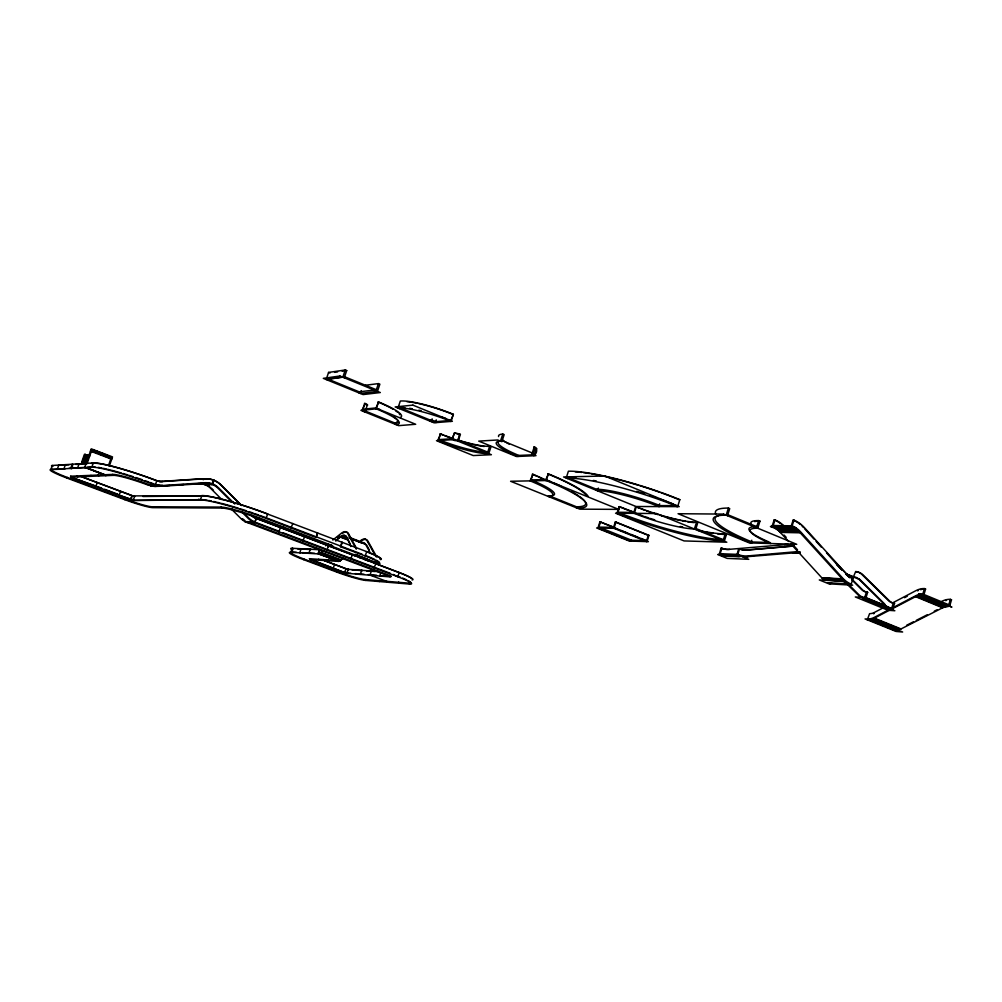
<?xml version="1.0" encoding="UTF-8"?>
<svg xmlns="http://www.w3.org/2000/svg" width="1002" height="1002" viewBox="0 0 1002 1002"><rect width="100%" height="100%" fill="white"/><g stroke="black" fill="none" stroke-linecap="round" stroke-linejoin="round"><path stroke-width="1.5" d="M83.416 461.358C84.656 464.164 87.274 460.219 84.444 459.455M83.617 460.444L86.185 459.617L85.132 457.513M84.707 458.227L86.986 457.438L85.608 456.148M870.099 619.975L895.901 630.734L901.036 628.93L943.195 607.5L949.658 606.172L951.487 599.81L950.372 599.346L948.819 604.77A27.492 16.195 -66.9 0 0 948.23 604.745M923.406 594.487A27.63 15.969 -66.9 0 1 923.982 594.512L925.56 589.051L924.42 588.587L922.566 594.988L916.179 596.353L873.168 618.722L867.294 619.825L869.586 613.662A21.205 11.836 -66.9 0 0 874.621 612.322L882.837 608.014M729.744 549.384A22.119 19.201 -89.3 0 1 722.555 548.445L721.089 548.144L719.173 554.594L725.899 556.173L735.481 555.609M721.853 548.169L720.213 553.705A27.868 24.198 -89.3 0 0 730.045 555.208L736.207 555.459M794.135 546.027L747.467 550.023A22.42 19.401 -89.3 0 1 740.215 549.058L738.724 548.758L737.071 554.369A28.244 24.436 -89.3 0 0 738.674 554.945M739.501 548.783L737.547 555.333L744.348 556.924L799.145 552.44M851.199 584.153L850.911 585.105L847.917 583.878L843.358 580.158L799.634 532.162L791.805 526.839L793.985 520.126L794.874 520.514A35.333 30.348 -88.6 0 1 804.406 527.591L846.139 573.595A22.896 19.389 -88.6 0 0 852.314 578.179L853.028 578.48L851.199 584.153A28.858 24.436 -88.6 0 1 842.644 578.066L800.848 532.075A29.283 25.15 -88.6 0 0 792.119 525.837L772.354 525.511L772.041 526.501L778.516 530.534L788.662 541.456M751.788 540.216L750.936 542.934A87.9 14.404 16.7 0 1 726.174 515.178L728.404 508.064L729.719 508.615L727.502 515.729M751.763 542.959L752.064 541.994A86.272 14.178 16.7 0 1 718.722 515.592M756.46 527.691L758.664 520.602L759.967 521.14L757.775 528.229A48.81 7.991 16.7 0 0 770.914 543.535M770.062 543.51L770.375 542.533M723.093 540.692L725.172 534.016L726.412 534.529L724.333 541.205A83.667 13.427 17.3 0 1 616.981 513.212L619.073 506.674L619.775 506.686A82.089 13.414 17.3 0 0 635.306 512.611M864.275 597.655A28.256 15.656 -66.5 0 0 865.903 597.906L867.657 592.32L866.479 591.844L864.45 598.357L862.334 598.219L890.377 609.654L892.531 609.817L894.536 603.329L893.371 602.853L891.642 608.414A28.119 15.894 -66.4 0 1 885.73 605.709L865.778 597.568M695.651 529.507L697.755 522.793L696.503 522.28L694.399 528.993A46.468 7.452 17.3 0 1 634.228 513.35L636.333 506.724A46.443 7.59 17.3 0 0 658.038 514.389M676.838 506.624L677.152 505.622L659.892 505.597A47.971 7.74 17.4 0 0 596.491 489.289L567.821 477.603L567.508 478.568M679.832 499.647L677.628 506.624A83.617 13.452 17.4 0 0 566.205 478.042L568.397 471.216A83.579 13.702 17.4 0 1 679.832 499.647L679.043 499.647A82.026 13.452 17.4 0 0 661.044 492.746M633.502 513.35L635.606 506.724L636.333 506.724M631.323 541.118L631.611 540.241L646.616 540.704M646.328 541.594L648.307 535.369L648.995 535.381L647.016 541.606L613.95 528.317L615.942 522.055L648.995 535.381M659.679 503.831L658.802 506.574A46.43 7.465 17.4 0 0 597.468 490.792L598.344 488.074M659.579 506.574L659.892 505.597M614.79 527.528L599.91 521.804L597.931 527.979L630.646 541.093M598.595 527.991L600.561 521.817M617.695 513.212L619.775 506.686M613.274 528.304L615.266 522.042L615.942 522.055M576.163 507.688L576.463 506.787A78.231 12.199 18 0 0 579.331 496.341M596.177 490.254L596.491 489.289M549.134 496.804L549.434 495.89A45.741 7.139 18 0 0 531.047 479.908L545.814 479.595A78.231 12.199 18 0 1 551.614 482M535.582 447.518C540.278 453.693 527.728 461.158 535.582 447.518L534.229 446.967L531.937 453.994L536.007 455.659L516.443 456.511L478.718 441.118L497.731 439.978L501.864 441.669L504.169 434.618L502.791 434.054A41.796 7.214 17.8 0 0 498.595 436.584M533.878 455.747L534.204 454.745A4.822 0.814 17.8 0 1 532.262 452.979L502.19 440.667A40.205 6.826 17.8 0 0 518.836 455.434L534.204 454.745M534.605 453.543L536.158 448.746L536.872 448.708M546.328 480.409A45.716 7.239 18 0 0 532.876 474.272L530.083 480.86A44.263 6.889 18 0 1 547.906 496.303M530.747 480.847L532.876 474.272M545.514 480.547L548.357 473.858A79.672 12.625 18 0 1 588.049 496.14M548.357 473.858L546.19 480.534A79.709 12.4 18 0 1 577.39 508.189M793.985 520.126L793.146 520.113L791.279 525.825A29.258 25.138 -88.6 0 1 792.094 526.175M518.51 456.424L518.836 455.434M784.591 526.488A34.832 30.022 -88.5 0 0 775.874 520.276L774.183 519.875L772.354 525.511A28.845 24.875 -88.5 0 1 773.143 525.862M773.156 525.524L774.997 519.888M487.423 453.104L489.64 446.316L490.967 446.854L488.738 453.643A40.606 6.713 18.2 0 1 437.724 440.604L440.567 433.841A39.028 6.576 18.2 0 0 453.205 438.5M502.791 434.054L500.486 441.105A41.821 7.077 17.8 0 0 517.821 456.449M337.148 561.032L318.335 553.279L319.513 549.71A14.291 4.872 -69.2 0 0 320.277 549.622M393.235 574.447L397.781 576.739A24.649 2.48 18.4 0 1 409.555 584.066L365.768 580.421A23.534 2.255 18.5 0 1 336.71 572.067L303.506 559.617A23.672 2.28 18.6 0 1 290.868 552.302L292.221 548.282L319.538 549.722L318.135 553.868L338.175 560.757A17.948 6.288 -69.2 0 0 339.127 560.644M251.677 515.491A14.867 14.041 -89.9 0 0 256.224 518.335L399.172 572.518L397.781 576.739L252.579 521.817L250.287 520.176A19.376 18.299 -89.9 0 1 248.346 518.485L241.895 512.035M450.386 421.454L453.392 414.302L451.05 421.404A41.608 7.052 18.3 0 0 397.957 408.065L400.299 401.05A41.596 7.177 18.3 0 1 453.392 414.302M398.671 582.312L399.297 583.214M398.783 582.325L399.397 583.214M452.19 439.69L454.445 432.877L459.041 433.841L460.381 434.392L458.127 441.206M455.083 432.839C448.094 441.469 459.943 444.45 459.041 433.841M408.277 580.722A23.71 2.392 18.4 0 1 408.941 583.151L409.555 584.066M408.941 583.151L365.179 579.557L365.768 580.421M375.838 563.663L374.072 567.883L374.272 567.27L327.015 549.397L326.802 550.01L328.581 545.752M377.065 563.587L377.266 562.974A24.637 2.58 18.5 0 0 376.289 560.243M378.13 563.299L376.99 563.85L356.436 556.06L355.121 554.67L378.13 563.299A18.75 6.851 -69.1 0 1 376.602 562.673M429.896 421.09L430.221 420.101A4.797 0.814 18.3 0 1 436.296 421.629L450.712 420.439M380.697 573.094L379.783 575.849L380.785 575.561M432.2 418.861C428.242 422.118 437.598 424.272 436.246 419.876M378.894 580.684L379.507 581.561M435.958 422.631L436.296 421.629M231.85 509.517L240.705 518.347A19.188 18.149 -89.9 0 0 242.634 520.025L244.901 521.641L389.352 576.213L389.515 575.486L247.582 521.854A18.587 17.573 -89.9 0 1 247.018 521.629M389.515 575.486L391.106 576.25L390.692 576.939L346.604 573.282L310.069 559.617L338.826 561.396L343.623 558.152M438.35 440.567L440.567 433.841M365.179 579.557A22.633 2.179 18.5 0 1 337.223 571.528L336.71 572.067M335.996 560.356L309.38 558.728L344.588 572.668L345.915 568.685L322.256 559.78M399.347 408.641L399.685 407.639A40.005 6.801 18.3 0 1 404.946 407.714M394.625 424.021L394.951 423.069A38.828 6.413 18.6 0 0 393.661 416.669M350.738 558.377L351.602 559.041M350.888 559.003L352.316 554.745M396.867 421.867L395.965 424.572A40.393 6.651 18.6 0 0 376.226 408.841L378.543 401.952A40.368 6.764 18.6 0 1 399.948 417.521M350.813 573.269L346.83 573.319L348.157 569.324L378.355 571.516M356.436 556.06L357.551 555.496A18.813 6.713 -69.1 0 1 355.71 554.532M358.202 556.436C359.292 554.544 355.171 555.183 357.351 556.11M132.915 495.877L202.767 495.89A52.567 5.611 18.8 0 1 267.446 513.988L366.682 551.626L365.216 556.01L365.054 555.358A24.637 2.58 18.5 0 1 374.623 559.392M361.321 574.071L360.332 574.359L361.672 570.301L362.473 570.614L351.965 569.85M309.881 553.054L308.854 553.329L310.244 549.234L311.058 549.534L297.494 548.82M316.169 537.385L317.659 532.964L315.818 537.373L266.269 518.435A53.569 5.611 18.8 0 0 200.362 499.935L132.828 500.236L71.155 477.177L113.351 475.361A29.446 3.019 19.1 0 1 148.459 485.218L154.796 486.396L169.989 485.431M309.568 558.678L310.182 559.554M364.991 412.035L367.271 405.259A4.659 0.777 18.6 0 0 364.953 403.418L362.085 410.269L363.764 411.459M362.674 410.206L364.953 403.418M318.636 559.254L319.25 560.143M376.013 390.78L378.43 383.603L379.871 384.192L377.453 391.369L360.269 393.423L361.221 390.605M375.637 408.904L378.543 401.952M327.892 559.842L328.518 560.732M343.911 535.293L343.699 535.92L346.905 537.034M333.34 567.909L334.493 564.489M341.907 542.32L340.43 546.716L365.216 556.01A25.614 2.68 18.5 0 1 377.917 563.913L355.697 555.384M340.793 546.729L342.271 542.332M291.194 527.303L290.981 527.941L292.834 523.52M344.275 377.792L346.705 370.565L345.264 369.976L342.822 377.19L326.164 379.52M290.943 549.121A23.66 2.33 18.6 0 1 292.221 548.282L293.035 548.582L291.67 552.603L290.868 552.302L318.974 553.918L338.826 561.396M303.092 540.341L302.88 540.955L304.658 536.684M300.775 552.54L299.773 552.816L301.139 548.745L301.953 549.058M358.854 392.847L359.192 391.845L376.364 389.753L344.613 376.752M296.316 552.29L291.87 552.027A22.758 2.204 18.6 0 0 304.019 559.066L303.506 559.617M259.781 515.429A52.58 5.524 18.8 0 1 266.156 517.796L265.931 518.435L267.784 513.988A53.557 5.724 18.8 0 0 201.865 495.552L200.362 499.935M326.652 378.105L328.568 372.431L345.264 369.976M327.591 380.109L327.942 379.094L341.582 377.178M280.547 527.54L278.756 531.837L278.957 531.223L256.061 522.556M283.629 527.102L283.078 527.716M247.256 521.854L247.056 522.455L254.746 522.643L256.274 518.347L254.959 522.029L247.256 521.854A18.575 17.56 -89.9 0 1 246.692 521.629M254.42 522.631L254.633 522.017A18.737 17.698 -89.9 0 1 253.506 521.541M258.767 517.671L258.228 518.297A29.759 3.119 18.8 0 0 221.793 508.052L221.129 507.087A30.749 3.231 18.8 0 1 258.767 517.671L332.702 545.714L332.138 546.315M205.034 484.029L204.821 484.667L212.173 484.492L213.601 480.108L212.963 479.87A22.833 21.768 89.9 0 0 204.859 478.781L162.462 481.549A15.118 14.516 85.9 0 1 156.55 480.672A52.016 5.436 19.1 0 0 108.867 465.554M207.339 500.248A52.58 5.524 18.8 0 0 201.477 499.647L201.252 500.274L198.571 499.259M153.995 484.454L148.459 485.218L155.323 485.043L162.374 486.22L206.324 483.365L213.288 484.93A18.274 17.422 89.9 0 1 218.236 488.4L232.214 502.365M148.734 485.206L148.947 484.592A18.9 18.161 85.8 0 0 156.325 485.694L162.687 485.532A19.063 18.299 85.9 0 1 159.543 485.456M155.034 485.043L155.548 484.417A19.076 18.312 85.9 0 0 162.975 485.519L205.084 482.739A18.925 18.036 89.9 0 1 218.661 487.924L234.794 504.044M156.788 480.634L155.323 485.043A53.006 5.436 19.1 0 0 91.821 467.245L50.877 469.512L52.317 465.467L93.336 462.924A52.993 5.549 19.1 0 1 156.851 480.659A15.13 14.529 85.9 0 0 162.762 481.536M120.653 491.293L119 495.301L131.124 499.184M221.129 507.087L152.166 506.774A22.871 2.192 19 0 1 125.237 499.096L124.799 499.672L66.821 478.004A24.098 2.317 19.2 0 1 50.877 469.512L64.817 469.111L63.94 468.786L65.406 464.665L66.27 464.991M132.69 495.802C130.01 496.792 129.847 504.194 132.239 495.639L80.749 476.338M134.744 496.491L133.016 500.248L133.842 500.562L201.477 499.647M96.205 453.33L97.019 451.013M95.152 467.02A52.029 5.361 19.1 0 0 92.936 466.97L91.821 467.245L93.336 462.924L94.238 463.262A52.016 5.436 19.1 0 1 107.665 465.279M90.944 475.349L91.595 476.276M98.647 454.257L99.461 451.94M100.425 454.307L100.951 452.816C99.499 451.702 98.872 454.908 100.238 453.493M101.089 455.184L101.903 452.866M103.745 456.198L104.559 453.881M98.021 475.048L98.697 475.975M97.344 482.551L95.691 486.571M106.4 457.213L107.214 454.895M108.617 458.052L109.418 455.735M108.441 465.667L110.821 458.891M109.331 465.993L112.512 456.912L91.245 448.821L84.619 467.646L85.721 467.37L105.936 475.674M148.947 484.592A30.423 3.131 19.1 0 0 112.675 474.409L113.351 475.361M58.404 468.898L57.339 469.161L58.792 465.066L68.975 464.815M51.941 469.249L51.378 469.362A23.171 2.229 19.2 0 0 67.259 477.415L66.821 478.004M72.62 465.767L71.568 468.748L70.691 468.41L72.157 464.239L73.033 464.565M112.675 474.409L70.566 476.226L71.205 477.115M78.67 467.759L77.58 468.034L79.07 463.813L79.947 464.151M85.12 463.337L81.726 462.047L84.456 454.294L89.742 455.948L85.596 454.72M77.217 475.937L77.855 476.839M81.726 462.047L82.477 461.997L85.22 454.232M86.711 462.461L88.978 455.998M91.32 451.476L87.011 463.713L82.477 461.997M84.005 475.649L84.656 476.564M93.311 452.24L94.138 449.923M241.632 505.459L221.217 485.043A22.833 21.768 89.9 0 0 214.328 480.396L213.727 480.158L212.386 483.841L188.551 484.204M101.252 453.931L101.753 453.305L101.741 454.119M101.127 454.069L100.238 454.232C101.966 452.253 98.597 452.691 100.526 453.405M100.588 454.369L101.703 453.104L101.741 454.294M85.471 458.177C89.015 464.765 79.985 461.471 86.936 459.567C87.7 458.24 84.143 456.636 86.886 455.998C90.193 457.375 83.993 458.728 86.46 458.002M325.587 545.802L328.005 543.873M332.839 540.028L341.294 533.302A22.232 7.766 -69.3 0 1 344.851 531.674L345.402 531.686A22.232 7.766 -69.3 0 1 347.807 533.515L356.261 549.171M337.298 537.46L339.716 535.544M335.895 540.479L340.73 536.646A18.424 6.425 -69.3 0 1 346.128 536.847L351.038 546.002M318.974 553.918L323.721 550.624M328.556 546.791L330.973 544.875M335.808 541.042C343.122 532.613 347.744 535.356 350.763 546.566M904.53 597.68L907.273 596.24M889.513 609.429L874.42 617.32A26.728 14.917 -66.9 0 1 867.557 618.948L868.671 619.399M892.268 608.001L915.603 595.814A27.63 15.957 -67 0 1 922.842 594.036L949.934 605.233A27.492 16.207 -66.9 0 0 949.357 605.208M906.597 625.286L913.523 621.754M916.291 620.351L927.376 614.702M934.302 611.182L937.07 609.767M53.156 465.792L52.592 465.905A23.159 2.267 19.2 0 0 52.592 466.531M70.566 476.226L72.069 477.077M334.555 372.343L337.599 371.905M342.158 371.241L346.705 370.565M365.53 385.244L378.43 383.603M375.963 407.914L363 409.242A4.659 0.764 18.6 0 1 365.317 411.058L394.951 423.069M797.542 551.601L747.768 555.922A28.256 24.449 -89.3 0 1 737.848 554.394L719.461 553.68A27.856 24.186 -89.3 0 0 720.25 553.981M793.333 546.002L746.69 549.998A22.407 19.389 -89.3 0 1 742.019 549.747M736.194 554.67L729.281 555.171A27.856 24.186 -89.3 0 1 722.667 554.695M85.771 459.943L85.02 460.168M173.083 485.231L183.905 484.517M159.205 481.536L197.882 479.006A22.633 21.593 89.9 0 1 203.757 479.482M159.418 485.482L156.036 485.694A18.888 18.161 85.8 0 1 148.672 484.592M75.801 464.402L85.596 463.801M91.345 463.45L94.238 463.262M69.075 468.297L84.794 467.42L104.797 474.748M87.174 467.283L92.936 466.97M86.022 467.884L86.949 467.834M87.249 468.347L88.176 468.285M88.464 468.798L89.403 468.748M89.692 469.262L90.618 469.212M90.906 469.725L91.846 469.675M92.134 470.188L93.073 470.138M93.349 470.639L94.288 470.589M94.576 471.103L95.516 471.053M95.791 471.566L96.731 471.516M97.006 472.017L97.958 471.98M98.234 472.481L99.173 472.43M99.449 472.944L100.4 472.894M100.663 473.395L101.615 473.357M101.878 473.858L102.83 473.808M103.093 474.309L104.045 474.272M72.42 477.766L95.891 485.995M213.727 480.158L212.649 479.883A22.833 21.756 89.9 0 0 204.558 478.793M197.832 483.59L207.514 483.415M200.801 483.665L208.704 483.553M201.966 483.841L209.293 483.653M202.554 483.953L209.881 483.766M150.676 486.058L157.577 485.882M153.218 486.308L161.071 486.208M154.796 486.396L163.013 486.183M356.411 548.194L348.646 533.841A22.232 7.766 -69.3 0 0 346.241 532.012L345.677 531.987A22.232 7.766 -69.3 0 0 343.836 532.525M142.91 496.491L202.767 495.89M375.9 556.636L367.17 540.93A22.157 7.916 -69.3 0 0 364.703 539.076L364.139 539.051A22.157 7.916 -69.3 0 0 360.557 540.654M376.752 556.962L368.01 541.243A22.157 7.928 -69.3 0 0 365.542 539.402L364.978 539.377A22.157 7.928 -69.3 0 0 363.751 539.627M221.793 508.052L152.792 507.651A23.797 2.28 19 0 1 124.799 499.672M773.206 526.977L793.371 527.515M775.06 527.979L794.862 528.342M775.786 528.442L795.588 528.805M776.487 528.918L796.302 529.294M777.189 529.432L797.003 529.82M777.853 529.97L797.692 530.359M778.516 530.534L798.356 530.935M613.562 527.403L598.87 527.102L631.611 540.241M779.155 531.123L799.007 531.536M779.781 531.749L799.634 532.162M780.395 532.388L800.26 532.813M244.901 521.641L252.579 521.817M390.893 576.338L382.326 575.687M389.866 576.626L389.352 576.213M752.064 541.994L768.847 542.483M924.42 588.587L923.781 588.562A33.342 19.263 -66.9 0 0 915.753 590.742L892.444 602.979A22.307 12.613 -66.4 0 0 894.034 603.279L894.536 603.329M925.56 589.051L924.921 589.038A33.342 19.276 -66.9 0 0 924.22 589.051M796.59 551.651L799.634 551.751M796.477 551.776L799.734 551.877M796.866 552.027L799.809 552.127M797.291 552.528L800.247 552.641M792.407 552.766L799.872 553.041M950.372 599.346L949.733 599.321A33.179 19.539 -66.9 0 0 941.604 601.425M951.487 599.81L950.848 599.785A33.166 19.552 -66.9 0 0 950.134 599.797M722.141 555.797L740.553 556.548M744.736 556.774L747.818 556.899M725.523 556.135L739.263 556.636M743.872 556.836L746.953 556.962M853.028 578.48L851.449 578.129M790.728 543.723L821.753 577.728L842.056 578.818M821.753 577.728L842.695 579.494M822.379 578.392L843.358 580.158M823.043 579.043L844.047 580.784M823.719 579.67L845.062 581.636M302.291 552.628L314.528 553.317M134.043 499.985L131.462 499.309M324.723 560.807L345.915 568.685M366.632 570.915L375.236 571.541M856.259 571.904L856.835 571.954A32.841 18.036 -67.3 0 1 862.96 574.86L889.763 601.187A22.307 12.613 -66.4 0 0 891.943 602.69M355.322 573.62L364.089 574.284M368.235 574.609L376.602 575.248M866.479 591.844L865.978 591.794A22.42 12.412 -66.5 0 1 861.783 589.727L851.951 579.92M867.657 592.32L867.156 592.282A22.42 12.412 -66.5 0 1 862.96 590.216L852.013 579.306M893.371 602.853L892.87 602.803A22.307 12.613 -66.4 0 1 888.611 600.712L861.82 574.397A32.841 18.023 -67.3 0 0 855.708 571.491L853.441 576.801L846.477 573.946M347.807 573.044L344.438 572.079M134.331 496.253L133.567 496.078M347.431 569.174L348.959 569.624L345.903 568.773M203.13 484.104L205.924 485.106A18.099 17.272 89.9 0 1 210.833 488.55L221.893 499.585M347.556 569.311L346.792 568.986M133.654 496.203L132.314 495.765M304.019 559.066L337.223 571.528M83.279 477.378L131.988 495.639M97.344 486.546L101.716 488.187M104.634 489.277L117.748 494.186M67.259 477.415L125.237 499.096M389.352 582.387L370.001 575.098L371.366 571.002L372.168 571.315M283.215 532.826L325.6 548.858M375.725 567.821L390.317 573.344M321.304 552.54L341.181 560.043M321.016 552.766L340.893 560.256M320.728 552.966L340.605 560.456M320.44 553.142L340.317 560.644M320.164 553.304L340.029 560.794M320.051 553.367L339.916 560.857M90.831 449.986L112.111 458.064M90.43 451.138L111.71 459.217M266.156 517.796L314.565 536.183M316.031 536.734L362.185 554.269M354.971 554.407L367.283 559.078M355.272 554.895L376.99 563.85M258.228 518.297L376.151 563.099M356.098 556.298L255.898 518.322A14.867 14.041 -89.9 0 1 252.103 516.13M358.866 557.35L361.634 558.402M364.402 559.454L368.561 561.02M375.474 563.638L398.809 572.48A23.697 2.43 18.4 0 1 411.546 578.417M345.101 531.661L345.991 531.987M364.402 539.051L365.292 539.377M349.009 537.235L363.225 542.671A18.362 6.563 -69.3 0 1 365.492 544.236L370.565 553.43M350.099 538.212L364.715 543.785M349.786 538.137L365.492 544.236M343.248 535.92L346.241 537.009M351.99 539.201L356.311 540.855M356.962 541.168L361.284 542.821M342.759 536.02L345.878 537.059M342.509 536.108L346.83 537.748M342.258 536.208L346.567 537.849M341.995 536.32L347.744 538.512M341.732 536.458L347.481 538.65M341.469 536.621L347.218 538.813M341.194 536.796L346.942 538.988M340.918 536.984L346.667 539.176M340.642 537.21L347.819 539.94M721.089 548.144L721.803 548.407A22.107 19.188 -89.3 0 0 722.429 548.633M738.724 548.758L739.438 549.033A22.407 19.389 -89.3 0 0 741.355 549.61M615.266 522.042L648.307 535.369M549.434 495.89L576.463 506.787M599.91 521.804L617.871 529.144M620.739 530.296L627.928 533.189M630.809 534.342L637.986 537.235M640.867 538.387L645.175 540.116M213.413 480.158L214.052 480.421M874.383 618.146L901.036 628.93M873.782 618.447L900.41 629.231M873.168 618.722L899.796 629.506M872.554 618.973L899.182 629.744M871.94 619.198L898.569 629.957M871.677 619.274L898.293 630.045M869.31 619.987L895.901 630.734M862.534 597.856L890.377 609.654M365.918 404.708L367.271 405.259M328.568 372.431L329.996 373.02M399.685 407.639L430.221 420.101M695.952 528.542L723.381 539.74A82.114 13.214 17.3 0 1 617.996 512.285L633.803 512.398A48.008 7.715 17.3 0 0 637.71 513.951M327.942 379.094L359.192 391.845M864.025 597.893L885.004 606.448M863.473 598.081L888.423 608.565M846.465 574.121L859.027 579.294L885.73 605.709M845.688 574.108L850.009 575.887M921.74 594.938L948.819 606.122M921.464 594.938L948.543 606.122M920.324 595.05L947.378 606.223M919.736 595.15L946.802 606.323M919.16 595.276L946.201 606.448M918.571 595.438L945.612 606.598M917.97 595.626L945.011 606.786M917.381 595.839L944.41 606.987M916.78 596.077L943.809 607.237M916.179 596.353L943.195 607.5M915.577 596.653L942.581 607.801M364.377 403.48L365.943 404.294M774.183 519.875L775.072 520.263A34.807 30.01 -88.5 0 1 780.52 523.57M793.146 520.113L794.035 520.501A35.308 30.336 -88.6 0 1 800.398 524.547M860.417 597.142L847.542 584.642M887.271 607.788L886.407 607.024M884.741 604.068L860.167 579.757A27.217 14.955 -67.3 0 0 859.779 579.394M849.821 577.127L836.695 564.038A33.003 17.748 -67.3 0 0 836.244 563.612M836.632 564.652L842.106 570.1L826.512 552.866M846.477 574.472L849.759 577.741M241.319 505.459L220.903 485.043A22.833 21.756 89.9 0 0 214.027 480.409M243.386 512.636L248.772 518.009A18.75 17.71 -89.9 0 0 254.959 522.029M211.259 488.074L213.464 490.279M232.276 509.041L234.481 511.245M849.095 584.918L858.914 594.762A28.256 15.644 -66.5 0 0 864.726 597.43L892.807 608.89A28.106 15.907 -66.4 0 1 891.692 608.74M784.078 535.055L786.144 537.322M792.357 544.124L797.517 549.785M804.606 528.718L814 539.063M816.079 541.368L821.289 547.117M366.331 544.562L369.237 549.81M208.616 500.461A52.58 5.524 18.8 0 1 211.409 501M213.689 501.488A52.58 5.524 18.8 0 1 216.131 502.04M217.409 502.34A52.58 5.524 18.8 0 1 220.077 503.004M221.442 503.355A52.58 5.524 18.8 0 1 238.601 508.29M239.916 508.703A52.58 5.524 18.8 0 1 246.542 510.845M249.197 511.734A52.58 5.524 18.8 0 1 253.205 513.099M254.521 513.563A52.58 5.524 18.8 0 1 258.478 514.965M98.158 467.383A52.029 5.361 19.1 0 1 101.916 468.047M103.319 468.335A52.029 5.361 19.1 0 1 106.35 469.011M107.565 469.299A52.029 5.361 19.1 0 1 110.082 469.913M111.397 470.251A52.029 5.361 19.1 0 1 121.43 473.032M122.958 473.483A52.029 5.361 19.1 0 1 127.98 475.011M129.258 475.411A52.029 5.361 19.1 0 1 133.141 476.664M135.758 477.516A52.029 5.361 19.1 0 1 142.334 479.745M144.964 480.659A52.029 5.361 19.1 0 1 148.872 482.062M150.162 482.526A52.029 5.361 19.1 0 1 153.995 483.941M51.716 466.243A24.086 2.355 19.2 0 1 52.317 465.467M203.281 483.465A18.75 17.886 89.9 0 1 206.738 484.78M207.827 485.381A18.75 17.886 89.9 0 1 208.867 486.058M209.368 486.433A18.75 17.886 89.9 0 1 209.856 486.809M245.052 520.827A18.575 17.56 -89.9 0 1 244.513 520.526M244 520.201A18.575 17.56 -89.9 0 1 242.033 518.71M204.771 482.751A18.925 18.036 89.9 0 1 209.092 483.014M210.908 483.452A18.925 18.036 89.9 0 1 212.086 483.853M213.226 484.342A18.925 18.036 89.9 0 1 214.34 484.905M215.417 485.557A18.925 18.036 89.9 0 1 215.931 485.907M157.064 484.993A19.063 18.299 85.9 0 1 155.26 484.417M203.581 483.452A18.75 17.898 89.9 0 1 207.038 484.78M208.128 485.381A18.75 17.898 89.9 0 1 209.167 486.058M197.582 479.019A22.62 21.581 89.9 0 1 203.456 479.495M243.799 519.863A18.587 17.573 -89.9 0 1 243.311 519.499M242.822 519.124A18.587 17.573 -89.9 0 1 242.346 518.723M366.306 551.601A24.624 2.618 18.5 0 1 380.196 559.129M366.682 551.626A25.614 2.73 18.5 0 1 380.434 559.592M358.415 555.822A18.813 6.713 -69.1 0 1 357.514 555.596M377.266 562.974A18.75 6.851 -69.1 0 1 376.138 562.636M375.224 561.784A18.75 6.851 -69.1 0 1 375.061 561.558M342.985 536.057A18.424 6.438 -69.3 0 1 346.191 536.17M341.569 536.972A18.424 6.438 -69.3 0 1 342.145 536.546M342.145 533.628A22.232 7.766 -69.3 0 1 343.172 532.901M362.085 540.479A22.157 7.928 -69.3 0 1 363.1 539.89M340.993 559.705A17.948 6.288 -69.2 0 1 340.166 560.231M321.392 551.989A18.011 6.15 -69.2 0 1 318.335 553.279M321.943 552.515A18.011 6.15 -69.2 0 1 321.404 552.891M321.128 553.041A18.011 6.15 -69.2 0 1 320.865 553.179M292.171 548.595A22.758 2.242 18.6 0 1 293.035 548.582M397.606 576.1A23.71 2.392 18.4 0 1 400.236 577.114M402.654 578.104A23.71 2.392 18.4 0 1 406.712 579.92M399.172 572.518A24.649 2.518 18.4 0 1 412.01 579.92M567.821 477.603A82.064 13.239 17.4 0 1 575.899 477.916M593.409 480.434A82.064 13.239 17.4 0 1 596.378 481.01M636.683 491.318A82.064 13.239 17.4 0 1 644.649 493.811M649.91 495.539A82.064 13.239 17.4 0 1 656.41 497.769M660.594 499.259A82.064 13.239 17.4 0 1 667.708 501.889M669.098 502.428A82.064 13.239 17.4 0 1 673.194 504.019M575.248 471.854A82.026 13.452 17.4 0 1 581.937 472.456M583.389 472.631A82.026 13.452 17.4 0 1 589.652 473.533M591.03 473.758A82.026 13.452 17.4 0 1 638.6 485.331M639.915 485.732A82.026 13.452 17.4 0 1 659.592 492.232M536.158 448.746A4.822 0.827 17.8 0 1 535.644 448.52M535.181 448.307A4.822 0.827 17.8 0 1 534.229 446.967M509.216 444.174A40.193 6.926 17.8 0 1 501.977 439.477M894.11 629.269A26.603 15.143 -66.8 0 1 893.02 629.231M874.295 613.437A21.205 11.849 -66.9 0 1 873.368 613.75M942.606 606.949A27.492 16.207 -66.9 0 1 943.233 606.648M944.485 606.122A27.492 16.207 -66.9 0 1 945.738 605.709M899.859 628.655A26.591 15.155 -66.8 0 1 898.08 629.281M917.594 590.842A33.342 19.276 -66.9 0 1 918.346 590.504M920.587 589.69A33.342 19.276 -66.9 0 1 922.065 589.326M945.713 600.636A33.166 19.552 -66.9 0 1 946.464 600.398M890.102 608.289A28.106 15.907 -66.4 0 1 889.112 607.838M888.173 607.262A28.106 15.907 -66.4 0 1 887.296 606.573M853.967 576.851A27.217 14.942 -67.3 0 1 859.027 579.294M858.939 578.743A27.217 14.955 -67.3 0 1 859.365 579.043M831.635 583.039A28.457 24.186 -88.6 0 1 830.858 582.701M849.558 583.765A28.845 24.424 -88.6 0 0 850.347 584.103L827.539 582.713L830.508 583.928L830.796 582.989A28.444 24.173 -88.6 0 1 830.019 582.65M777.665 528.593A28.845 24.875 -88.5 0 1 778.366 529.156M779.706 530.346A28.845 24.875 -88.5 0 1 780.358 530.985M782.186 524.96A34.807 30.01 -88.5 0 1 783.777 526.476M802.038 526.012A35.308 30.336 -88.6 0 1 803.566 527.578M850.235 577.515A22.883 19.376 -88.6 0 1 847.917 575.987M847.379 575.549A22.883 19.376 -88.6 0 1 846.314 574.609M773.957 525.875A28.87 24.887 -88.5 0 1 775.523 526.664M715.716 513.938A87.875 14.667 16.7 0 1 728.404 508.064M719.862 515.304A86.272 14.178 16.7 0 1 727.815 514.715L756.773 526.676A50.438 8.279 16.7 0 0 769.098 541.994M750.936 523.821A50.413 8.417 16.7 0 1 758.664 520.602M754.656 521.604A48.797 8.141 16.7 0 1 759.967 521.14M409.618 408.315A40.005 6.801 18.3 0 1 412.273 408.766M418.823 410.169A40.005 6.801 18.3 0 1 421.166 410.732M442.345 417.233A40.005 6.801 18.3 0 1 446.015 418.585M406.962 401.677A39.992 6.901 18.3 0 1 417.108 403.255M418.573 403.568A39.992 6.901 18.3 0 1 452.729 414.352M554.382 483.202A78.231 12.199 18 0 1 560.907 486.158M571.39 491.468A78.231 12.199 18 0 1 578.292 495.627M547.668 473.883A78.194 12.4 18 0 1 586.633 495.74M532.225 474.297A44.251 7.014 18 0 1 537.009 476.313M538.149 476.814A44.251 7.014 18 0 1 545.226 480.221M725.172 534.016A82.089 13.414 17.3 0 1 697.354 530.283M726.412 534.529A83.642 13.677 17.3 0 1 717.582 533.891M713.211 533.34A83.642 13.677 17.3 0 1 710.643 532.964M707.988 532.55A83.642 13.677 17.3 0 1 699.534 531.01M634.892 512.723A83.642 13.677 17.3 0 1 619.073 506.674M682.663 526.939A48.008 7.715 17.3 0 1 680.158 526.463M654.757 519.85A48.008 7.715 17.3 0 1 650.361 518.447M648.908 517.959A48.008 7.715 17.3 0 1 644.612 516.481M643.196 515.98A48.008 7.715 17.3 0 1 639.063 514.464M694.286 522.618A47.996 7.841 17.3 0 1 687.247 521.716M685.681 521.453A47.996 7.841 17.3 0 1 681.961 520.764M680.671 520.501A47.996 7.841 17.3 0 1 665.353 516.769M663.9 516.368A47.996 7.841 17.3 0 1 659.491 515.078M658.013 514.64A47.996 7.841 17.3 0 1 652.164 512.773M650.711 512.298A47.996 7.841 17.3 0 1 646.415 510.82M645 510.319A47.996 7.841 17.3 0 1 640.867 508.791M639.514 508.277A47.996 7.841 17.3 0 1 635.606 506.724M696.503 522.28A46.443 7.59 17.3 0 1 659.466 514.815M377.942 402.015A38.815 6.513 18.6 0 1 393.022 409.192M395.615 410.807A38.815 6.513 18.6 0 1 397.644 412.285M399.084 413.613A38.815 6.513 18.6 0 1 399.886 414.765M377.078 408.378A38.828 6.413 18.6 0 1 380.309 409.755M484.254 446.491A40.594 6.839 18.2 0 1 473.57 444.537M472.456 444.287A40.594 6.839 18.2 0 1 459.279 440.717M451.839 438.312A40.594 6.839 18.2 0 1 444.575 435.707M443.398 435.256A40.594 6.839 18.2 0 1 439.953 433.891M458.164 440.229A4.684 0.777 18.2 0 0 458.453 440.229L487.736 452.14A39.04 6.475 18.2 0 1 438.663 439.602L452.516 438.726A4.684 0.777 18.2 0 0 453.618 439.139M455.359 439.69A4.684 0.777 18.2 0 1 454.194 439.339M489.64 446.316A39.028 6.576 18.2 0 1 459.166 440.417M460.381 434.392A4.684 0.789 18.2 0 1 456.123 433.503M455.547 433.302A4.684 0.789 18.2 0 1 454.445 432.877M723.068 548.82A22.107 19.188 -89.3 0 0 728.98 549.359L785.18 544.675A33.266 28.544 -87.8 0 1 792.958 545.263M784.391 544.65A33.254 28.532 -87.8 0 1 792.169 545.238M104.596 454.532C102.918 457.05 104.621 453.555 104.596 454.532M98.446 451.864L98.597 453.618L99.599 452.303L98.446 451.864M102.505 453.405L102.655 455.158L103.657 453.843L102.505 453.405M339.916 376L323.308 378.355L363.087 394.575L380.322 392.546L339.916 376M377.428 408.716L360.933 410.382L398.646 425.65L415.692 424.272L377.428 408.716M412.924 405.134L395.164 406.925L434.029 422.781L452.378 421.291L412.924 405.134M454.106 439.577L436.484 440.68L473.232 455.559L491.393 454.72L454.106 439.577M604.682 476L563.575 476.965L636.07 506.524L679.231 506.624L604.682 476M547.555 480.509L510.594 481.273L579.832 509.166L618.672 509.367L547.555 480.509M656.498 513.538L615.566 513.199L684.065 540.93L726.813 542.22L656.498 513.538M723.532 514.089L678.053 513.713L749.308 542.896L796.74 544.311L723.532 514.089M793.484 526.864L770.425 526.476L772.855 527.478L795.951 527.891L793.484 526.864M615.303 528.342L596.616 527.954L629.306 541.055L648.407 541.656L615.303 528.342M739.113 555.396L717.67 554.532L727.189 558.39L748.757 559.316L739.113 555.396M842.97 581.248L819.285 579.933L828.842 583.828L852.639 585.206L842.97 581.248M920.299 594.048L918.571 593.935L951.9 607.099L920.299 594.048M862.096 597.392L855.32 596.954L887.972 610.256L894.849 610.757L862.096 597.392M871.552 619.449L865.064 618.923L896.064 631.448L902.639 632.024L871.552 619.449"/></g></svg>
